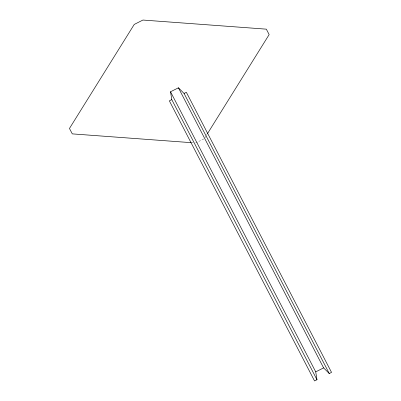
<?xml version="1.0" encoding="UTF-8"?>
<svg xmlns="http://www.w3.org/2000/svg" width="401" height="401" viewBox="0 0 401 401"><rect width="100%" height="100%" fill="white"/><g stroke="black" fill="none" stroke-linecap="round" stroke-linejoin="round"><path stroke-width="0.3" stroke-dasharray="2 1.5" d="M205.041 137.548L206.034 135.959M206.365 135.428L207.026 134.365M195.698 142.992L204.385 138.611M191.954 142.716L193.202 142.806"/><path stroke-width="0.6" d="M207.357 133.834L269.151 34.591L266.339 29.163L142.926 20.05L134.24 24.431L69.468 128.45L72.285 133.879L191.332 142.671M171.788 99.638L169.362 100.862L314.544 380.95L316.97 379.727L171.788 99.638L170.54 91.779L178.43 87.804L184.069 93.443L329.256 373.531L331.532 372.384L186.345 92.295L184.069 93.443M316.97 379.727L315.727 371.867L323.612 367.892L329.256 373.531M178.43 87.804L323.612 367.892M170.54 91.779L315.727 371.867"/></g></svg>
